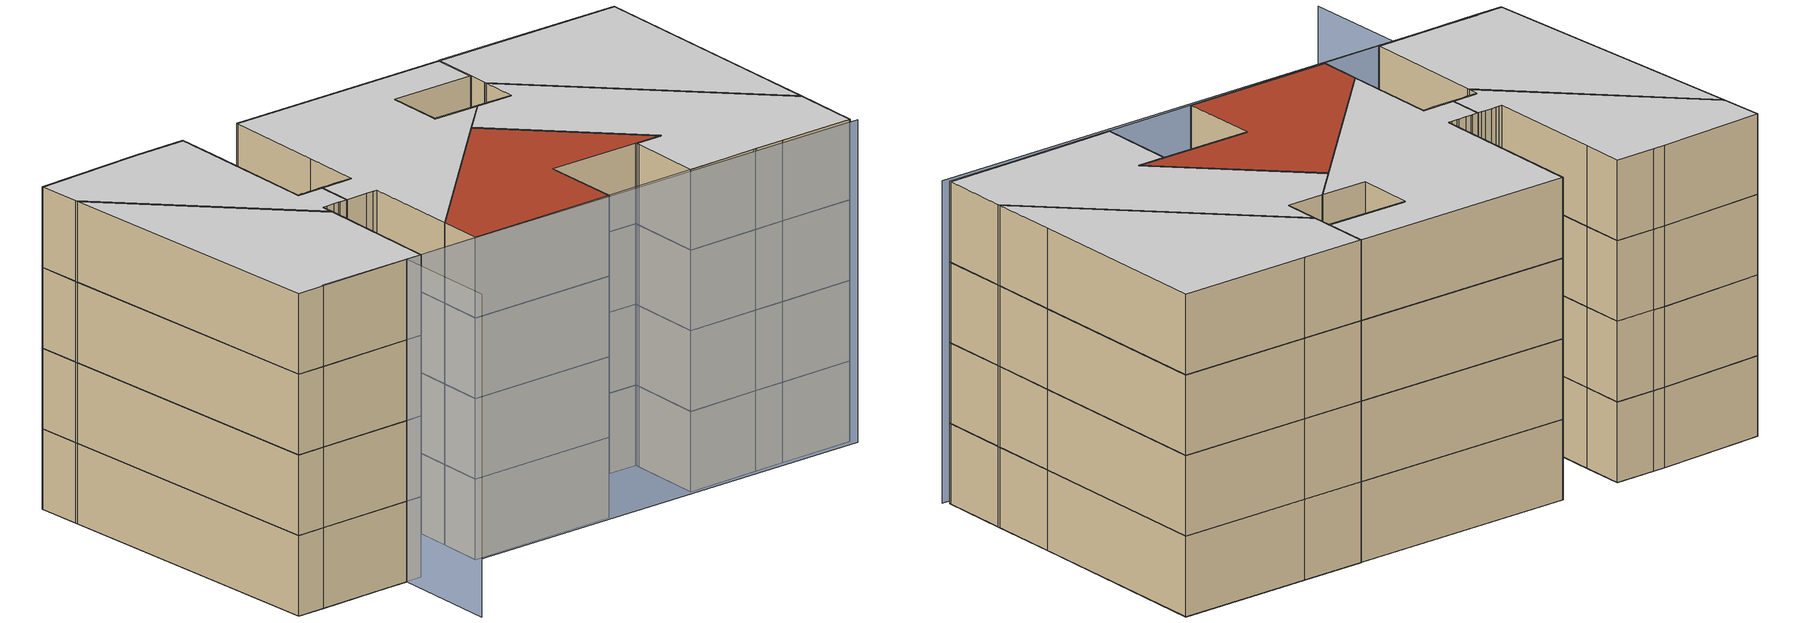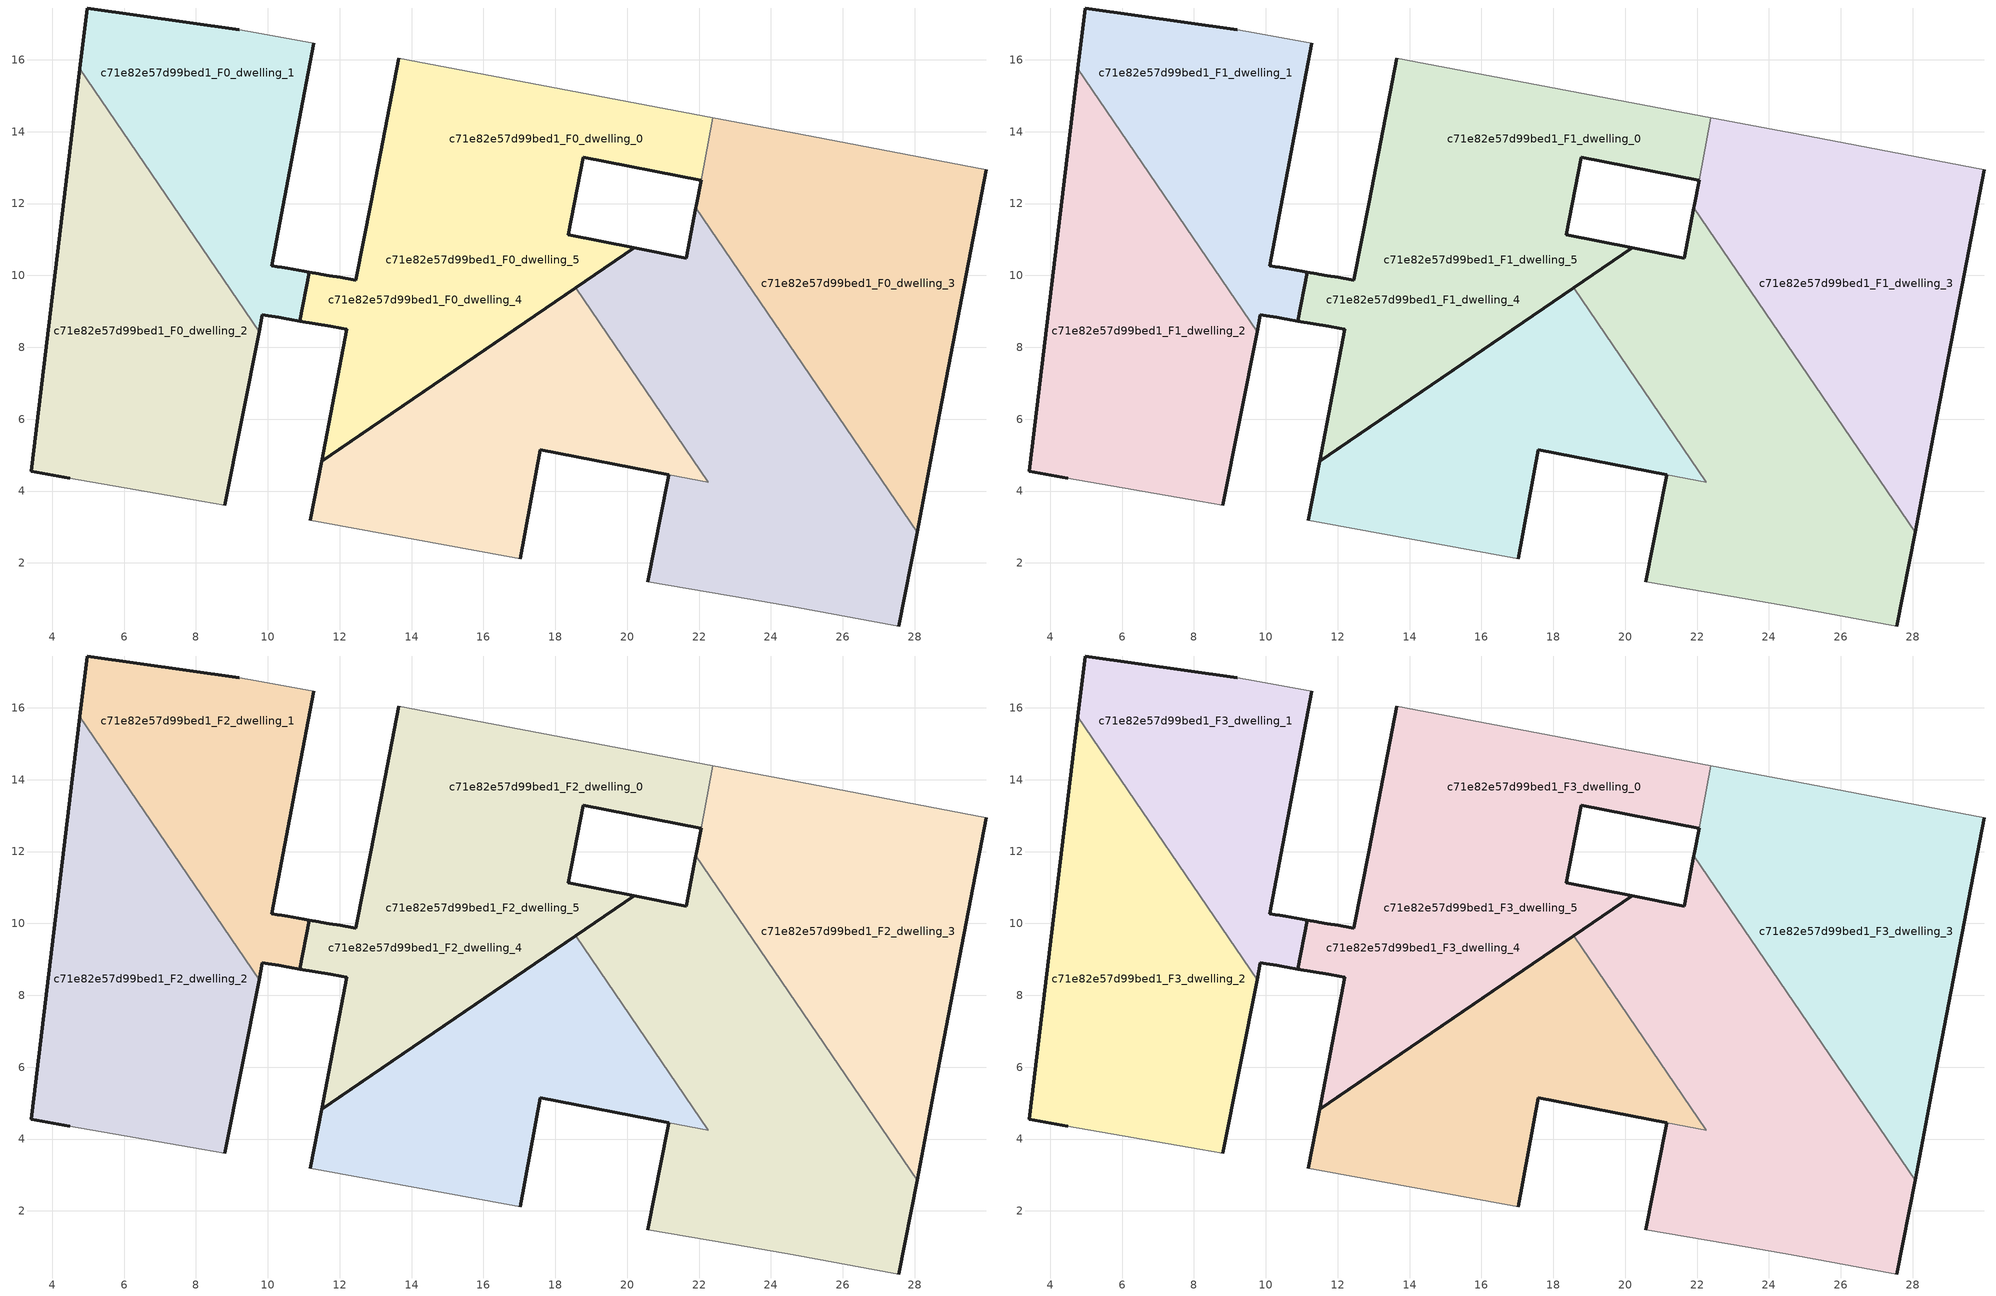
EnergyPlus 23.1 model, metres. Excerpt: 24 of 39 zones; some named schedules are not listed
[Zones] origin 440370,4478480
c71e82e57d99bed1_F0_dwelling_0
 floor ground (EU_floor_Construction): 18.57,9.66 20.2,10.77 18.36,11.13 18.78,13.29 22.05,12.64 22.06,12.64 22.39,14.39 22.38,14.39 13.65,16.04 12.88,12.06 12.45,9.87 12.31,9.89 12.09,9.93 12.01,9.95 11.71,10 11.47,10.04 11.42,10.05 11.15,10.09 10.89,8.73 11.75,8.58 12.04,8.53 12.2,8.5 11.49,4.83 11.98,5.17 15.6,7.63 z0; 20.2,10.77 18.57,9.66 18.57,9.65 z0; 18.57,9.65 18.57,9.66 15.6,7.63 15.8,7.77 z0; 27.56,0.25 28.07,2.86 21.91,11.88 21.65,10.48 20.2,10.77 18.57,9.65 22.26,4.24 21.16,4.45 21.13,4.3 21.13,4.29 20.58,1.48 23.42,0.99 24.62,0.77 z0; 15.6,7.63 11.98,5.17 11.49,4.83 z0; 22.26,4.24 18.57,9.65 15.8,7.77 15.6,7.63 11.49,4.83 11.18,3.18 17.02,2.12 17.58,5.14 21.16,4.45 z0
 wall outside (EU_wall_Construction): 22.06,12.64 22.05,12.64 18.78,13.29 18.36,11.13 20.2,10.77 15.8,7.77 11.98,5.17 11.49,4.83 12.2,8.5 12.04,8.53 11.75,8.58 10.89,8.73 11.15,10.09 11.42,10.05 11.47,10.04 11.72,10 12.01,9.95 12.09,9.93 12.31,9.89 12.45,9.87 12.88,12.06 13.65,16.04 z0:3
 wall adiabatic (EU_wall_Construction): 13.65,16.04 22.38,14.39 22.39,14.39 z0:3
 wall to c71e82e57d99bed1_F0_dwelling_3 (EU_wall_Construction): 22.39,14.39 22.06,12.64 z0:3
c71e82e57d99bed1_F0_dwelling_1
 floor ground (EU_floor_Construction): 10.89,8.73 11.15,10.09 11.02,10.12 10.85,10.15 10.56,10.2 10.39,10.23 10.26,10.25 10.12,10.28 10.97,14.85 11.28,16.46 9.67,16.76 9.21,16.84 4.97,17.44 4.77,15.75 9.76,8.43 9.85,8.91 10.01,8.88 10.3,8.83 10.52,8.8 10.6,8.78 z0
 wall outside (EU_wall_Construction): 4.77,15.75 4.97,17.44 9.21,16.84 / 11.28,16.46 10.97,14.85 10.12,10.28 10.26,10.25 10.39,10.23 10.56,10.2 10.85,10.15 11.02,10.12 11.15,10.09 10.89,8.73 10.6,8.78 10.52,8.8 10.3,8.83 10.01,8.88 9.85,8.91 9.76,8.43 z0:3
 wall adiabatic (EU_wall_Construction): 9.21,16.84 9.67,16.76 11.28,16.46 z0:3
 wall to c71e82e57d99bed1_F0_dwelling_2 (EU_wall_Construction): 9.76,8.43 4.77,15.75 z0:3
c71e82e57d99bed1_F0_dwelling_2
 floor ground (EU_floor_Construction): 8.81,3.6 9.76,8.43 4.77,15.75 3.41,4.54 4.49,4.36 8.16,3.72 z0
 wall outside (EU_wall_Construction): 4.49,4.36 3.41,4.54 4.77,15.75 / 9.76,8.43 8.81,3.6 z0:3
 wall adiabatic (EU_wall_Construction): 8.81,3.6 8.16,3.72 4.49,4.36 z0:3
c71e82e57d99bed1_F0_dwelling_3
 floor ground (EU_floor_Construction): 28.07,2.86 28.58,5.52 30,12.95 24.83,13.92 22.39,14.39 22.06,12.64 21.92,11.94 21.91,11.88 z0
 wall outside (EU_wall_Construction): 30,12.95 28.58,5.52 28.07,2.86 / 21.91,11.88 21.92,11.94 22.06,12.64 z0:3
 wall adiabatic (EU_wall_Construction): 22.39,14.39 24.83,13.92 30,12.95 z0:3
 wall to c71e82e57d99bed1_F0_dwelling_4 (EU_wall_Construction): 28.07,2.86 21.91,11.88 z0:3
c71e82e57d99bed1_F0_dwelling_4
 floor ground (EU_floor_Construction): 18.57,9.65 18.57,9.66 20.2,10.77 18.36,11.13 18.78,13.29 22.05,12.64 22.06,12.64 22.39,14.39 22.38,14.39 13.65,16.04 12.88,12.06 12.45,9.87 12.31,9.89 12.09,9.93 12.01,9.95 11.71,10 11.47,10.04 11.42,10.05 11.15,10.09 10.89,8.73 11.75,8.58 12.04,8.53 12.2,8.5 11.49,4.83 11.98,5.17 15.8,7.77 z0; 20.2,10.77 18.57,9.66 18.57,9.65 z0; 27.56,0.25 28.07,2.86 21.91,11.88 21.65,10.48 20.2,10.77 18.57,9.65 22.26,4.24 21.16,4.45 21.13,4.3 21.13,4.29 20.58,1.48 23.42,0.99 24.62,0.77 z0
 wall outside (EU_wall_Construction): 18.57,9.66 20.2,10.77 21.65,10.48 21.91,11.88 / 28.07,2.86 27.56,0.25 / 20.58,1.48 21.13,4.29 21.13,4.3 21.16,4.45 z0:3
 wall adiabatic (EU_wall_Construction): 27.56,0.25 24.62,0.77 23.42,0.99 20.58,1.48 z0:3
 wall to c71e82e57d99bed1_F0_dwelling_5 (EU_wall_Construction): 21.16,4.45 22.26,4.24 18.57,9.66 z0:3
c71e82e57d99bed1_F0_dwelling_5
 floor ground (EU_floor_Construction): 22.26,4.24 18.57,9.65 15.8,7.77 15.6,7.63 11.49,4.83 11.18,3.18 17.02,2.12 17.58,5.14 21.16,4.45 z0; 18.57,9.65 18.57,9.66 15.6,7.63 15.8,7.77 z0; 18.57,9.65 20.2,10.77 18.36,11.13 18.78,13.29 22.05,12.64 22.06,12.64 22.39,14.39 22.38,14.39 13.65,16.04 12.88,12.06 12.45,9.87 12.31,9.89 12.09,9.93 12.01,9.95 11.71,10 11.47,10.04 11.42,10.05 11.15,10.09 10.89,8.73 11.75,8.58 12.04,8.53 12.2,8.5 11.49,4.83 11.98,5.17 15.6,7.63 18.57,9.66 z0; 15.6,7.63 11.98,5.17 11.49,4.83 z0
 wall outside (EU_wall_Construction): 11.18,3.18 11.49,4.83 18.57,9.66 / 21.16,4.45 17.58,5.14 17.02,2.12 z0:3
 wall adiabatic (EU_wall_Construction): 17.02,2.12 11.18,3.18 z0:3
c71e82e57d99bed1_F1_dwelling_0
 floor outside (EU_floor_Construction): 18.57,9.65 22.26,4.24 21.16,4.45 17.58,5.14 17.02,2.12 11.18,3.18 11.49,4.83 15.6,7.63 15.8,7.77 z3; 21.91,11.88 28.07,2.86 27.56,0.25 24.62,0.77 23.42,0.99 20.58,1.48 21.13,4.29 21.13,4.3 21.16,4.45 22.26,4.24 18.57,9.65 20.2,10.77 21.65,10.48 z3; 20.2,10.77 18.57,9.65 18.57,9.66 z3
 floor to c71e82e57d99bed1_F0_dwelling_0 (EU_floor_Construction): 22.38,14.39 22.39,14.39 22.06,12.64 22.05,12.64 18.78,13.29 18.36,11.13 20.2,10.77 18.57,9.66 15.6,7.63 11.98,5.17 11.49,4.83 12.2,8.5 12.04,8.53 11.75,8.58 10.89,8.73 11.15,10.09 11.42,10.05 11.47,10.04 11.71,10 12.01,9.95 12.09,9.93 12.31,9.89 12.45,9.87 12.88,12.06 13.65,16.04 z3; 18.57,9.66 18.57,9.65 15.8,7.77 15.6,7.63 z3; 15.6,7.63 11.49,4.83 11.98,5.17 z3
 wall outside (EU_wall_Construction): 22.06,12.64 22.05,12.64 18.78,13.29 18.36,11.13 20.2,10.77 15.8,7.77 11.98,5.17 11.49,4.83 12.2,8.5 12.04,8.53 11.75,8.58 10.89,8.73 11.15,10.09 11.42,10.05 11.47,10.04 11.72,10 12.01,9.95 12.09,9.93 12.31,9.89 12.45,9.87 12.88,12.06 13.65,16.04 z3:6
 wall adiabatic (EU_wall_Construction): 13.65,16.04 22.38,14.39 22.39,14.39 z3:6
 wall to c71e82e57d99bed1_F1_dwelling_3 (EU_wall_Construction): 22.39,14.39 22.06,12.64 z3:6
c71e82e57d99bed1_F1_dwelling_1
 floor to c71e82e57d99bed1_F0_dwelling_1 (EU_floor_Construction): 10.89,8.73 11.15,10.09 11.02,10.12 10.85,10.15 10.56,10.2 10.38,10.23 10.26,10.25 10.12,10.28 10.97,14.85 11.28,16.46 9.67,16.76 9.21,16.84 4.97,17.44 4.77,15.75 9.76,8.43 9.85,8.91 10.01,8.88 10.3,8.83 10.51,8.8 10.6,8.78 z3
 wall outside (EU_wall_Construction): 4.77,15.75 4.97,17.44 9.21,16.84 / 11.28,16.46 10.97,14.85 10.12,10.28 10.26,10.25 10.39,10.23 10.56,10.2 10.85,10.15 11.02,10.12 11.15,10.09 10.89,8.73 10.6,8.78 10.52,8.8 10.3,8.83 10.01,8.88 9.85,8.91 9.76,8.43 z3:6
 wall adiabatic (EU_wall_Construction): 9.21,16.84 9.67,16.76 11.28,16.46 z3:6
 wall to c71e82e57d99bed1_F1_dwelling_2 (EU_wall_Construction): 9.76,8.43 4.77,15.75 z3:6
c71e82e57d99bed1_F1_dwelling_2
 floor to c71e82e57d99bed1_F0_dwelling_2 (EU_floor_Construction): 8.81,3.6 9.76,8.43 4.77,15.75 3.41,4.54 4.49,4.36 8.16,3.72 z3
 wall outside (EU_wall_Construction): 4.49,4.36 3.41,4.54 4.77,15.75 / 9.76,8.43 8.81,3.6 z3:6
 wall adiabatic (EU_wall_Construction): 8.81,3.6 8.16,3.72 4.49,4.36 z3:6
c71e82e57d99bed1_F1_dwelling_3
 floor to c71e82e57d99bed1_F0_dwelling_3 (EU_floor_Construction): 28.07,2.86 28.58,5.52 30,12.95 24.83,13.92 22.39,14.39 22.06,12.64 21.92,11.94 21.91,11.88 z3
 wall outside (EU_wall_Construction): 30,12.95 28.58,5.52 28.07,2.86 / 21.91,11.88 21.92,11.94 22.06,12.64 z3:6
 wall adiabatic (EU_wall_Construction): 22.39,14.39 24.83,13.92 30,12.95 z3:6
 wall to c71e82e57d99bed1_F1_dwelling_4 (EU_wall_Construction): 28.07,2.86 21.91,11.88 z3:6
c71e82e57d99bed1_F1_dwelling_4
 floor to c71e82e57d99bed1_F0_dwelling_4 (EU_floor_Construction): 18.57,9.65 18.57,9.66 20.2,10.77 18.36,11.13 18.78,13.29 22.05,12.64 22.06,12.64 22.39,14.39 22.38,14.39 13.65,16.04 12.88,12.06 12.45,9.87 12.31,9.89 12.09,9.93 12.01,9.95 11.71,10 11.47,10.04 11.42,10.05 11.15,10.09 10.89,8.73 11.75,8.58 12.04,8.53 12.2,8.5 11.49,4.83 11.98,5.17 15.8,7.77 z3; 20.2,10.77 18.57,9.66 18.57,9.65 z3; 27.56,0.25 28.07,2.86 21.91,11.88 21.65,10.48 20.2,10.77 18.57,9.65 22.26,4.24 21.16,4.45 21.13,4.3 21.13,4.29 20.58,1.48 23.42,0.99 24.62,0.77 z3
 wall outside (EU_wall_Construction): 18.57,9.66 20.2,10.77 21.65,10.48 21.91,11.88 / 28.07,2.86 27.56,0.25 / 20.58,1.48 21.13,4.29 21.13,4.3 21.16,4.45 z3:6
 wall adiabatic (EU_wall_Construction): 27.56,0.25 24.62,0.77 23.42,0.99 20.58,1.48 z3:6
 wall to c71e82e57d99bed1_F1_dwelling_5 (EU_wall_Construction): 21.16,4.45 22.26,4.24 18.57,9.66 z3:6
c71e82e57d99bed1_F1_dwelling_5
 floor to c71e82e57d99bed1_F0_dwelling_5 (EU_floor_Construction): 22.26,4.24 18.57,9.65 15.8,7.77 15.6,7.63 11.49,4.83 11.18,3.18 17.02,2.12 17.58,5.14 21.16,4.45 z3; 18.57,9.65 18.57,9.66 15.6,7.63 15.8,7.77 z3; 18.57,9.65 20.2,10.77 18.36,11.13 18.78,13.29 22.05,12.64 22.06,12.64 22.39,14.39 22.38,14.39 13.65,16.04 12.88,12.06 12.45,9.87 12.31,9.89 12.09,9.93 12.01,9.95 11.71,10 11.47,10.04 11.42,10.05 11.15,10.09 10.89,8.73 11.75,8.58 12.04,8.53 12.2,8.5 11.49,4.83 11.98,5.17 15.6,7.63 18.57,9.66 z3; 15.6,7.63 11.98,5.17 11.49,4.83 z3
 wall outside (EU_wall_Construction): 11.18,3.18 11.49,4.83 18.57,9.66 / 21.16,4.45 17.58,5.14 17.02,2.12 z3:6
 wall adiabatic (EU_wall_Construction): 17.02,2.12 11.18,3.18 z3:6
c71e82e57d99bed1_F2_dwelling_0
 floor outside (EU_floor_Construction): 18.57,9.65 22.26,4.24 21.16,4.45 17.58,5.14 17.02,2.12 11.18,3.18 11.49,4.83 15.6,7.63 15.8,7.77 z6; 21.91,11.88 28.07,2.86 27.56,0.25 24.62,0.77 23.42,0.99 20.58,1.48 21.13,4.29 21.13,4.3 21.16,4.45 22.26,4.24 18.57,9.65 20.2,10.77 21.65,10.48 z6; 20.2,10.77 18.57,9.65 18.57,9.66 z6
 floor to c71e82e57d99bed1_F1_dwelling_0 (EU_floor_Construction): 22.38,14.39 22.39,14.39 22.06,12.64 22.05,12.64 18.78,13.29 18.36,11.13 20.2,10.77 18.57,9.66 15.6,7.63 11.98,5.17 11.49,4.83 12.2,8.5 12.04,8.53 11.75,8.58 10.89,8.73 11.15,10.09 11.42,10.05 11.47,10.04 11.71,10 12.01,9.95 12.09,9.93 12.31,9.89 12.45,9.87 12.88,12.06 13.65,16.04 z6; 18.57,9.66 18.57,9.65 15.8,7.77 15.6,7.63 z6; 15.6,7.63 11.49,4.83 11.98,5.17 z6
 wall outside (EU_wall_Construction): 22.06,12.64 22.05,12.64 18.78,13.29 18.36,11.13 20.2,10.77 15.8,7.77 11.98,5.17 11.49,4.83 12.2,8.5 12.04,8.53 11.75,8.58 10.89,8.73 11.15,10.09 11.42,10.05 11.47,10.04 11.72,10 12.01,9.95 12.09,9.93 12.31,9.89 12.45,9.87 12.88,12.06 13.65,16.04 z6:9
 wall adiabatic (EU_wall_Construction): 13.65,16.04 22.38,14.39 22.39,14.39 z6:9
 wall to c71e82e57d99bed1_F2_dwelling_3 (EU_wall_Construction): 22.39,14.39 22.06,12.64 z6:9
c71e82e57d99bed1_F2_dwelling_1
 floor to c71e82e57d99bed1_F1_dwelling_1 (EU_floor_Construction): 10.89,8.73 11.15,10.09 11.02,10.12 10.85,10.15 10.56,10.2 10.38,10.23 10.26,10.25 10.12,10.28 10.97,14.85 11.28,16.46 9.67,16.76 9.21,16.84 4.97,17.44 4.77,15.75 9.76,8.43 9.85,8.91 10.01,8.88 10.3,8.83 10.51,8.8 10.6,8.78 z6
 wall outside (EU_wall_Construction): 4.77,15.75 4.97,17.44 9.21,16.84 / 11.28,16.46 10.97,14.85 10.12,10.28 10.26,10.25 10.39,10.23 10.56,10.2 10.85,10.15 11.02,10.12 11.15,10.09 10.89,8.73 10.6,8.78 10.52,8.8 10.3,8.83 10.01,8.88 9.85,8.91 9.76,8.43 z6:9
 wall adiabatic (EU_wall_Construction): 9.21,16.84 9.67,16.76 11.28,16.46 z6:9
 wall to c71e82e57d99bed1_F2_dwelling_2 (EU_wall_Construction): 9.76,8.43 4.77,15.75 z6:9
c71e82e57d99bed1_F2_dwelling_2
 floor to c71e82e57d99bed1_F1_dwelling_2 (EU_floor_Construction): 8.81,3.6 9.76,8.43 4.77,15.75 3.41,4.54 4.49,4.36 8.16,3.72 z6
 wall outside (EU_wall_Construction): 4.49,4.36 3.41,4.54 4.77,15.75 / 9.76,8.43 8.81,3.6 z6:9
 wall adiabatic (EU_wall_Construction): 8.81,3.6 8.16,3.72 4.49,4.36 z6:9
c71e82e57d99bed1_F2_dwelling_3
 floor to c71e82e57d99bed1_F1_dwelling_3 (EU_floor_Construction): 28.07,2.86 28.58,5.52 30,12.95 24.83,13.92 22.39,14.39 22.06,12.64 21.92,11.94 21.91,11.88 z6
 wall outside (EU_wall_Construction): 30,12.95 28.58,5.52 28.07,2.86 / 21.91,11.88 21.92,11.94 22.06,12.64 z6:9
 wall adiabatic (EU_wall_Construction): 22.39,14.39 24.83,13.92 30,12.95 z6:9
 wall to c71e82e57d99bed1_F2_dwelling_4 (EU_wall_Construction): 28.07,2.86 21.91,11.88 z6:9
c71e82e57d99bed1_F2_dwelling_4
 floor to c71e82e57d99bed1_F1_dwelling_4 (EU_floor_Construction): 18.57,9.65 18.57,9.66 20.2,10.77 18.36,11.13 18.78,13.29 22.05,12.64 22.06,12.64 22.39,14.39 22.38,14.39 13.65,16.04 12.88,12.06 12.45,9.87 12.31,9.89 12.09,9.93 12.01,9.95 11.71,10 11.47,10.04 11.42,10.05 11.15,10.09 10.89,8.73 11.75,8.58 12.04,8.53 12.2,8.5 11.49,4.83 11.98,5.17 15.8,7.77 z6; 20.2,10.77 18.57,9.66 18.57,9.65 z6; 27.56,0.25 28.07,2.86 21.91,11.88 21.65,10.48 20.2,10.77 18.57,9.65 22.26,4.24 21.16,4.45 21.13,4.3 21.13,4.29 20.58,1.48 23.42,0.99 24.62,0.77 z6
 wall outside (EU_wall_Construction): 18.57,9.66 20.2,10.77 21.65,10.48 21.91,11.88 / 28.07,2.86 27.56,0.25 / 20.58,1.48 21.13,4.29 21.13,4.3 21.16,4.45 z6:9
 wall adiabatic (EU_wall_Construction): 27.56,0.25 24.62,0.77 23.42,0.99 20.58,1.48 z6:9
 wall to c71e82e57d99bed1_F2_dwelling_5 (EU_wall_Construction): 21.16,4.45 22.26,4.24 18.57,9.66 z6:9
c71e82e57d99bed1_F2_dwelling_5
 floor to c71e82e57d99bed1_F1_dwelling_5 (EU_floor_Construction): 22.26,4.24 18.57,9.65 15.8,7.77 15.6,7.63 11.49,4.83 11.18,3.18 17.02,2.12 17.58,5.14 21.16,4.45 z6; 18.57,9.65 18.57,9.66 15.6,7.63 15.8,7.77 z6; 18.57,9.65 20.2,10.77 18.36,11.13 18.78,13.29 22.05,12.64 22.06,12.64 22.39,14.39 22.38,14.39 13.65,16.04 12.88,12.06 12.45,9.87 12.31,9.89 12.09,9.93 12.01,9.95 11.71,10 11.47,10.04 11.42,10.05 11.15,10.09 10.89,8.73 11.75,8.58 12.04,8.53 12.2,8.5 11.49,4.83 11.98,5.17 15.6,7.63 18.57,9.66 z6; 15.6,7.63 11.98,5.17 11.49,4.83 z6
 wall outside (EU_wall_Construction): 11.18,3.18 11.49,4.83 18.57,9.66 / 21.16,4.45 17.58,5.14 17.02,2.12 z6:9
 wall adiabatic (EU_wall_Construction): 17.02,2.12 11.18,3.18 z6:9
c71e82e57d99bed1_F3_dwelling_0
 floor outside (EU_floor_Construction): 18.57,9.65 22.26,4.24 21.16,4.45 17.58,5.14 17.02,2.12 11.18,3.18 11.49,4.83 15.6,7.63 15.8,7.77 z9; 21.91,11.88 28.07,2.86 27.56,0.25 24.62,0.77 23.42,0.99 20.58,1.48 21.13,4.29 21.13,4.3 21.16,4.45 22.26,4.24 18.57,9.65 20.2,10.77 21.65,10.48 z9; 20.2,10.77 18.57,9.65 18.57,9.66 z9
 floor to c71e82e57d99bed1_F2_dwelling_0 (EU_floor_Construction): 22.38,14.39 22.39,14.39 22.06,12.64 22.05,12.64 18.78,13.29 18.36,11.13 20.2,10.77 18.57,9.66 15.6,7.63 11.98,5.17 11.49,4.83 12.2,8.5 12.04,8.53 11.75,8.58 10.89,8.73 11.15,10.09 11.42,10.05 11.47,10.04 11.71,10 12.01,9.95 12.09,9.93 12.31,9.89 12.45,9.87 12.88,12.06 13.65,16.04 z9; 18.57,9.66 18.57,9.65 15.8,7.77 15.6,7.63 z9; 15.6,7.63 11.49,4.83 11.98,5.17 z9
 wall outside (EU_wall_Construction): 22.06,12.64 22.05,12.64 18.78,13.29 18.36,11.13 20.2,10.77 15.8,7.77 11.98,5.17 11.49,4.83 12.2,8.5 12.04,8.53 11.75,8.58 10.89,8.73 11.15,10.09 11.42,10.05 11.47,10.04 11.72,10 12.01,9.95 12.09,9.93 12.31,9.89 12.45,9.87 12.88,12.06 13.65,16.04 z9:12
 wall adiabatic (EU_wall_Construction): 13.65,16.04 22.38,14.39 22.39,14.39 z9:12
 wall to c71e82e57d99bed1_F3_dwelling_3 (EU_wall_Construction): 22.39,14.39 22.06,12.64 z9:12
 ceiling to c71e82e57d99bed1_F4_dwelling_0 (EU_floor_Construction): 22.38,14.39 22.39,14.39 22.06,12.64 22.05,12.64 18.78,13.29 18.36,11.13 20.2,10.77 18.57,9.66 15.6,7.63 11.98,5.17 11.49,4.83 12.2,8.5 12.04,8.53 11.75,8.58 10.89,8.73 11.15,10.09 11.42,10.05 11.47,10.04 11.71,10 12.01,9.95 12.09,9.93 12.31,9.89 12.45,9.87 12.88,12.06 13.65,16.04 z12; 18.57,9.66 18.57,9.65 15.8,7.77 15.6,7.63 z12
 ceiling to c71e82e57d99bed1_F4_dwelling_4 (EU_floor_Construction): 21.91,11.88 28.07,2.86 27.56,0.25 24.62,0.77 23.42,0.99 20.58,1.48 21.13,4.29 21.13,4.3 21.16,4.45 22.26,4.24 18.57,9.65 20.2,10.77 21.65,10.48 z12; 20.2,10.77 18.57,9.65 18.57,9.66 z12
 roof outside (EU_floor_Construction): 18.57,9.65 22.26,4.24 21.16,4.45 17.58,5.14 17.02,2.12 11.18,3.18 11.49,4.83 15.6,7.63 15.8,7.77 z12; 15.6,7.63 11.49,4.83 11.98,5.17 z12
c71e82e57d99bed1_F3_dwelling_1
 floor to c71e82e57d99bed1_F2_dwelling_1 (EU_floor_Construction): 10.89,8.73 11.15,10.09 11.02,10.12 10.85,10.15 10.56,10.2 10.38,10.23 10.26,10.25 10.12,10.28 10.97,14.85 11.28,16.46 9.67,16.76 9.21,16.84 4.97,17.44 4.77,15.75 9.76,8.43 9.85,8.91 10.01,8.88 10.3,8.83 10.51,8.8 10.6,8.78 z9
 wall outside (EU_wall_Construction): 4.77,15.75 4.97,17.44 9.21,16.84 / 11.28,16.46 10.97,14.85 10.12,10.28 10.26,10.25 10.39,10.23 10.56,10.2 10.85,10.15 11.02,10.12 11.15,10.09 10.89,8.73 10.6,8.78 10.52,8.8 10.3,8.83 10.01,8.88 9.85,8.91 9.76,8.43 z9:12
 wall adiabatic (EU_wall_Construction): 9.21,16.84 9.67,16.76 11.28,16.46 z9:12
 wall to c71e82e57d99bed1_F3_dwelling_2 (EU_wall_Construction): 9.76,8.43 4.77,15.75 z9:12
 ceiling to c71e82e57d99bed1_F4_dwelling_1 (EU_floor_Construction): 11.28,16.46 10.97,14.85 10.12,10.28 10.26,10.25 10.38,10.23 10.56,10.2 10.85,10.15 11.02,10.12 11.15,10.09 10.89,8.73 10.6,8.78 10.51,8.8 10.3,8.83 10.01,8.88 9.85,8.91 9.76,8.43 4.77,15.75 4.97,17.44 9.21,16.84 9.67,16.76 z12
c71e82e57d99bed1_F3_dwelling_2
 floor to c71e82e57d99bed1_F2_dwelling_2 (EU_floor_Construction): 8.81,3.6 9.76,8.43 4.77,15.75 3.41,4.54 4.49,4.36 8.16,3.72 z9
 wall outside (EU_wall_Construction): 4.49,4.36 3.41,4.54 4.77,15.75 / 9.76,8.43 8.81,3.6 z9:12
 wall adiabatic (EU_wall_Construction): 8.81,3.6 8.16,3.72 4.49,4.36 z9:12
 ceiling to c71e82e57d99bed1_F4_dwelling_2 (EU_floor_Construction): 4.77,15.75 9.76,8.43 8.81,3.6 8.16,3.72 4.49,4.36 3.41,4.54 z12
c71e82e57d99bed1_F3_dwelling_3
 floor to c71e82e57d99bed1_F2_dwelling_3 (EU_floor_Construction): 28.07,2.86 28.58,5.52 30,12.95 24.83,13.92 22.39,14.39 22.06,12.64 21.92,11.94 21.91,11.88 z9
 wall outside (EU_wall_Construction): 30,12.95 28.58,5.52 28.07,2.86 / 21.91,11.88 21.92,11.94 22.06,12.64 z9:12
 wall adiabatic (EU_wall_Construction): 22.39,14.39 24.83,13.92 30,12.95 z9:12
 wall to c71e82e57d99bed1_F3_dwelling_4 (EU_wall_Construction): 28.07,2.86 21.91,11.88 z9:12
 ceiling to c71e82e57d99bed1_F4_dwelling_3 (EU_floor_Construction): 30,12.95 28.58,5.52 28.07,2.86 21.91,11.88 21.92,11.94 22.06,12.64 22.39,14.39 24.83,13.92 z12
c71e82e57d99bed1_F3_dwelling_4
 floor to c71e82e57d99bed1_F2_dwelling_4 (EU_floor_Construction): 18.57,9.65 18.57,9.66 20.2,10.77 18.36,11.13 18.78,13.29 22.05,12.64 22.06,12.64 22.39,14.39 22.38,14.39 13.65,16.04 12.88,12.06 12.45,9.87 12.31,9.89 12.09,9.93 12.01,9.95 11.71,10 11.47,10.04 11.42,10.05 11.15,10.09 10.89,8.73 11.75,8.58 12.04,8.53 12.2,8.5 11.49,4.83 11.98,5.17 15.8,7.77 z9; 20.2,10.77 18.57,9.66 18.57,9.65 z9; 27.56,0.25 28.07,2.86 21.91,11.88 21.65,10.48 20.2,10.77 18.57,9.65 22.26,4.24 21.16,4.45 21.13,4.3 21.13,4.29 20.58,1.48 23.42,0.99 24.62,0.77 z9
 wall outside (EU_wall_Construction): 18.57,9.66 20.2,10.77 21.65,10.48 21.91,11.88 / 28.07,2.86 27.56,0.25 / 20.58,1.48 21.13,4.29 21.13,4.3 21.16,4.45 z9:12
 wall adiabatic (EU_wall_Construction): 27.56,0.25 24.62,0.77 23.42,0.99 20.58,1.48 z9:12
 wall to c71e82e57d99bed1_F3_dwelling_5 (EU_wall_Construction): 21.16,4.45 22.26,4.24 18.57,9.66 z9:12
 ceiling to c71e82e57d99bed1_F4_dwelling_4 (EU_floor_Construction): 20.2,10.77 18.57,9.65 18.57,9.66 z12; 22.38,14.39 22.39,14.39 22.06,12.64 22.05,12.64 18.78,13.29 18.36,11.13 20.2,10.77 18.57,9.66 18.57,9.65 15.8,7.77 11.98,5.17 11.49,4.83 12.2,8.5 12.04,8.53 11.75,8.58 10.89,8.73 11.15,10.09 11.42,10.05 11.47,10.04 11.71,10 12.01,9.95 12.09,9.93 12.31,9.89 12.45,9.87 12.88,12.06 13.65,16.04 z12; 21.91,11.88 28.07,2.86 27.56,0.25 24.62,0.77 23.42,0.99 20.58,1.48 21.13,4.29 21.13,4.3 21.16,4.45 22.26,4.24 18.57,9.65 20.2,10.77 21.65,10.48 z12
c71e82e57d99bed1_F3_dwelling_5
 floor to c71e82e57d99bed1_F2_dwelling_5 (EU_floor_Construction): 22.26,4.24 18.57,9.65 15.8,7.77 15.6,7.63 11.49,4.83 11.18,3.18 17.02,2.12 17.58,5.14 21.16,4.45 z9; 18.57,9.65 18.57,9.66 15.6,7.63 15.8,7.77 z9; 18.57,9.65 20.2,10.77 18.36,11.13 18.78,13.29 22.05,12.64 22.06,12.64 22.39,14.39 22.38,14.39 13.65,16.04 12.88,12.06 12.45,9.87 12.31,9.89 12.09,9.93 12.01,9.95 11.71,10 11.47,10.04 11.42,10.05 11.15,10.09 10.89,8.73 11.75,8.58 12.04,8.53 12.2,8.5 11.49,4.83 11.98,5.17 15.6,7.63 18.57,9.66 z9; 15.6,7.63 11.98,5.17 11.49,4.83 z9
 wall outside (EU_wall_Construction): 11.18,3.18 11.49,4.83 18.57,9.66 / 21.16,4.45 17.58,5.14 17.02,2.12 z9:12
 wall adiabatic (EU_wall_Construction): 17.02,2.12 11.18,3.18 z9:12
 roof outside (EU_roof_Construction): 18.57,9.66 18.57,9.65 15.8,7.77 15.6,7.63 z12; 22.38,14.39 22.39,14.39 22.06,12.64 22.05,12.64 18.78,13.29 18.36,11.13 20.2,10.77 18.57,9.65 18.57,9.66 15.6,7.63 11.98,5.17 11.49,4.83 12.2,8.5 12.04,8.53 11.75,8.58 10.89,8.73 11.15,10.09 11.42,10.05 11.47,10.04 11.71,10 12.01,9.95 12.09,9.93 12.31,9.89 12.45,9.87 12.88,12.06 13.65,16.04 z12; 18.57,9.65 22.26,4.24 21.16,4.45 17.58,5.14 17.02,2.12 11.18,3.18 11.49,4.83 15.6,7.63 15.8,7.77 z12; 15.6,7.63 11.49,4.83 11.98,5.17 z12
shading: 4.5,4.42 27.69,-0.01 / 7.45,-0.27 8.17,3.72 / 8.17,3.72 23.46,0.98 z0:12
[Building]
EU S2 Campaign: North Axis=0; Terrain=City; Solar Distribution=FullExterior
[Site:Location]
Madrid: Latitude=40.5; Longitude=-3.5; Time Zone=1; Elevation=609
[SizingPeriod:WeatherFileDays]
AnnualSizingPeriod: Begin Month=1; Begin Day of Month=1; End Month=12; End Day of Month=31; Day of Week for Start Day=Monday; Use Weather File Daylight Saving Period=No; Use Weather File Rain and Snow Indicators=No
[MATERIAL]
EU_InternalMass_Material: Roughness=MediumRough; Thickness=0.1; Conductivity=1; Density=1800; Specific Heat=900; Thermal Absorptance=0.9; Solar Absorptance=0.7; Visible Absorptance=0.7
[MATERIAL:NOMASS] Roughness=MediumRough; Thermal Absorptance=0.9; Solar Absorptance=0.7; Visible Absorptance=0.7
Name | Thermal Resistance
EU_wall_NoMass | 0.419739
EU_roof_NoMass | 0.352165
EU_floor_NoMass | 0.608284
[CONSTRUCTION]
EU_wall_Construction: EU_wall_NoMass
EU_roof_Construction: EU_roof_NoMass
EU_floor_Construction: EU_floor_NoMass
EU_InternalMass_Construction: EU_InternalMass_Material
[ZONE] Type=1; Multiplier=1; Ceiling Height=autocalculate; Floor Area=autocalculate; Part of Total Floor Area=Yes
Name | Volume
c71e82e57d99bed1_F0_dwelling_0; c71e82e57d99bed1_F1_dwelling_0; c71e82e57d99bed1_F2_dwelling_0; c71e82e57d99bed1_F3_dwelling_0 | 451.644
c71e82e57d99bed1_F0_dwelling_1 | 98.0936
c71e82e57d99bed1_F1_dwelling_1; c71e82e57d99bed1_F2_dwelling_1; c71e82e57d99bed1_F3_dwelling_1 | 98.0947
c71e82e57d99bed1_F0_dwelling_2; c71e82e57d99bed1_F1_dwelling_2; c71e82e57d99bed1_F2_dwelling_2; c71e82e57d99bed1_F3_dwelling_2 | 139.11
c71e82e57d99bed1_F0_dwelling_3 | 148.923
c71e82e57d99bed1_F1_dwelling_3; c71e82e57d99bed1_F2_dwelling_3; c71e82e57d99bed1_F3_dwelling_3 | 148.924
c71e82e57d99bed1_F0_dwelling_4; c71e82e57d99bed1_F1_dwelling_4; c71e82e57d99bed1_F2_dwelling_4; c71e82e57d99bed1_F3_dwelling_4 | 335.56
c71e82e57d99bed1_F0_dwelling_5; c71e82e57d99bed1_F1_dwelling_5; c71e82e57d99bed1_F2_dwelling_5; c71e82e57d99bed1_F3_dwelling_5 | 288.479
[INTERNALMASS] Construction=EU_InternalMass_Construction
Name | Zone or ZoneList | Surface Area
c71e82e57d99bed1_F0_dwelling_0_EU_InternalMass | c71e82e57d99bed1_F0_dwelling_0 | 57.4648
c71e82e57d99bed1_F0_dwelling_1_EU_InternalMass | c71e82e57d99bed1_F0_dwelling_1 | 32.698
c71e82e57d99bed1_F0_dwelling_2_EU_InternalMass | c71e82e57d99bed1_F0_dwelling_2 | 46.37
c71e82e57d99bed1_F0_dwelling_3_EU_InternalMass | c71e82e57d99bed1_F0_dwelling_3 | 49.6412
c71e82e57d99bed1_F0_dwelling_4_EU_InternalMass | c71e82e57d99bed1_F0_dwelling_4 | 54.3885
c71e82e57d99bed1_F0_dwelling_5_EU_InternalMass | c71e82e57d99bed1_F0_dwelling_5 | 38.6945
c71e82e57d99bed1_F1_dwelling_0_EU_InternalMass | c71e82e57d99bed1_F1_dwelling_0 | 57.4648
c71e82e57d99bed1_F1_dwelling_1_EU_InternalMass | c71e82e57d99bed1_F1_dwelling_1 | 32.698
c71e82e57d99bed1_F1_dwelling_2_EU_InternalMass | c71e82e57d99bed1_F1_dwelling_2 | 46.37
c71e82e57d99bed1_F1_dwelling_3_EU_InternalMass | c71e82e57d99bed1_F1_dwelling_3 | 49.6412
c71e82e57d99bed1_F1_dwelling_4_EU_InternalMass | c71e82e57d99bed1_F1_dwelling_4 | 54.3885
c71e82e57d99bed1_F1_dwelling_5_EU_InternalMass | c71e82e57d99bed1_F1_dwelling_5 | 38.6945
c71e82e57d99bed1_F2_dwelling_0_EU_InternalMass | c71e82e57d99bed1_F2_dwelling_0 | 57.4648
c71e82e57d99bed1_F2_dwelling_1_EU_InternalMass | c71e82e57d99bed1_F2_dwelling_1 | 32.698
c71e82e57d99bed1_F2_dwelling_2_EU_InternalMass | c71e82e57d99bed1_F2_dwelling_2 | 46.37
c71e82e57d99bed1_F2_dwelling_3_EU_InternalMass | c71e82e57d99bed1_F2_dwelling_3 | 49.6412
c71e82e57d99bed1_F2_dwelling_4_EU_InternalMass | c71e82e57d99bed1_F2_dwelling_4 | 54.3885
c71e82e57d99bed1_F2_dwelling_5_EU_InternalMass | c71e82e57d99bed1_F2_dwelling_5 | 38.6945
c71e82e57d99bed1_F3_dwelling_0_EU_InternalMass | c71e82e57d99bed1_F3_dwelling_0 | 57.4648
c71e82e57d99bed1_F3_dwelling_1_EU_InternalMass | c71e82e57d99bed1_F3_dwelling_1 | 32.698
c71e82e57d99bed1_F3_dwelling_2_EU_InternalMass | c71e82e57d99bed1_F3_dwelling_2 | 46.37
c71e82e57d99bed1_F3_dwelling_3_EU_InternalMass | c71e82e57d99bed1_F3_dwelling_3 | 49.6412
c71e82e57d99bed1_F3_dwelling_4_EU_InternalMass | c71e82e57d99bed1_F3_dwelling_4 | 54.3885
c71e82e57d99bed1_F3_dwelling_5_EU_InternalMass | c71e82e57d99bed1_F3_dwelling_5 | 38.6945
[OTHEREQUIPMENT] Fuel Type=Electricity; Design Level Calculation Method=Watts/Area; Power per Zone Floor Area=1; Fraction Latent=0; Fraction Radiant=0; Fraction Lost=0; Carbon Dioxide Generation Rate=0; EndUse Subcategory=EU_Step8_InternalGains
Name | Zone or ZoneList or Space or SpaceList | Schedule
EU_Step8_InternalGain_c71e82e57d99bed1_F0_dwelling_0_f000 | c71e82e57d99bed1_F0_dwelling_0 | EU_Step8_GainSchedule_c71e82e57d99bed1_F0_dwelling_0_f000
EU_Step8_InternalGain_c71e82e57d99bed1_F0_dwelling_1_f000 | c71e82e57d99bed1_F0_dwelling_1 | EU_Step8_GainSchedule_c71e82e57d99bed1_F0_dwelling_1_f000
EU_Step8_InternalGain_c71e82e57d99bed1_F0_dwelling_2_f000 | c71e82e57d99bed1_F0_dwelling_2 | EU_Step8_GainSchedule_c71e82e57d99bed1_F0_dwelling_2_f000
EU_Step8_InternalGain_c71e82e57d99bed1_F0_dwelling_3_f000 | c71e82e57d99bed1_F0_dwelling_3 | EU_Step8_GainSchedule_c71e82e57d99bed1_F0_dwelling_3_f000
EU_Step8_InternalGain_c71e82e57d99bed1_F0_dwelling_4_f000 | c71e82e57d99bed1_F0_dwelling_4 | EU_Step8_GainSchedule_c71e82e57d99bed1_F0_dwelling_4_f000
EU_Step8_InternalGain_c71e82e57d99bed1_F0_dwelling_5_f000 | c71e82e57d99bed1_F0_dwelling_5 | EU_Step8_GainSchedule_c71e82e57d99bed1_F0_dwelling_5_f000
EU_Step8_InternalGain_c71e82e57d99bed1_F1_dwelling_0_f000 | c71e82e57d99bed1_F1_dwelling_0 | EU_Step8_GainSchedule_c71e82e57d99bed1_F1_dwelling_0_f000
EU_Step8_InternalGain_c71e82e57d99bed1_F1_dwelling_1_f000 | c71e82e57d99bed1_F1_dwelling_1 | EU_Step8_GainSchedule_c71e82e57d99bed1_F1_dwelling_1_f000
EU_Step8_InternalGain_c71e82e57d99bed1_F1_dwelling_2_f000 | c71e82e57d99bed1_F1_dwelling_2 | EU_Step8_GainSchedule_c71e82e57d99bed1_F1_dwelling_2_f000
EU_Step8_InternalGain_c71e82e57d99bed1_F1_dwelling_3_f000 | c71e82e57d99bed1_F1_dwelling_3 | EU_Step8_GainSchedule_c71e82e57d99bed1_F1_dwelling_3_f000
EU_Step8_InternalGain_c71e82e57d99bed1_F1_dwelling_4_f000 | c71e82e57d99bed1_F1_dwelling_4 | EU_Step8_GainSchedule_c71e82e57d99bed1_F1_dwelling_4_f000
EU_Step8_InternalGain_c71e82e57d99bed1_F1_dwelling_5_f000 | c71e82e57d99bed1_F1_dwelling_5 | EU_Step8_GainSchedule_c71e82e57d99bed1_F1_dwelling_5_f000
EU_Step8_InternalGain_c71e82e57d99bed1_F2_dwelling_0_f000 | c71e82e57d99bed1_F2_dwelling_0 | EU_Step8_GainSchedule_c71e82e57d99bed1_F2_dwelling_0_f000
EU_Step8_InternalGain_c71e82e57d99bed1_F2_dwelling_1_f000 | c71e82e57d99bed1_F2_dwelling_1 | EU_Step8_GainSchedule_c71e82e57d99bed1_F2_dwelling_1_f000
EU_Step8_InternalGain_c71e82e57d99bed1_F2_dwelling_2_f000 | c71e82e57d99bed1_F2_dwelling_2 | EU_Step8_GainSchedule_c71e82e57d99bed1_F2_dwelling_2_f000
EU_Step8_InternalGain_c71e82e57d99bed1_F2_dwelling_3_f000 | c71e82e57d99bed1_F2_dwelling_3 | EU_Step8_GainSchedule_c71e82e57d99bed1_F2_dwelling_3_f000
EU_Step8_InternalGain_c71e82e57d99bed1_F2_dwelling_4_f000 | c71e82e57d99bed1_F2_dwelling_4 | EU_Step8_GainSchedule_c71e82e57d99bed1_F2_dwelling_4_f000
EU_Step8_InternalGain_c71e82e57d99bed1_F2_dwelling_5_f000 | c71e82e57d99bed1_F2_dwelling_5 | EU_Step8_GainSchedule_c71e82e57d99bed1_F2_dwelling_5_f000
EU_Step8_InternalGain_c71e82e57d99bed1_F3_dwelling_0_f000 | c71e82e57d99bed1_F3_dwelling_0 | EU_Step8_GainSchedule_c71e82e57d99bed1_F3_dwelling_0_f000
EU_Step8_InternalGain_c71e82e57d99bed1_F3_dwelling_1_f000 | c71e82e57d99bed1_F3_dwelling_1 | EU_Step8_GainSchedule_c71e82e57d99bed1_F3_dwelling_1_f000
EU_Step8_InternalGain_c71e82e57d99bed1_F3_dwelling_2_f000 | c71e82e57d99bed1_F3_dwelling_2 | EU_Step8_GainSchedule_c71e82e57d99bed1_F3_dwelling_2_f000
EU_Step8_InternalGain_c71e82e57d99bed1_F3_dwelling_3_f000 | c71e82e57d99bed1_F3_dwelling_3 | EU_Step8_GainSchedule_c71e82e57d99bed1_F3_dwelling_3_f000
EU_Step8_InternalGain_c71e82e57d99bed1_F3_dwelling_4_f000 | c71e82e57d99bed1_F3_dwelling_4 | EU_Step8_GainSchedule_c71e82e57d99bed1_F3_dwelling_4_f000
EU_Step8_InternalGain_c71e82e57d99bed1_F3_dwelling_5_f000 | c71e82e57d99bed1_F3_dwelling_5 | EU_Step8_GainSchedule_c71e82e57d99bed1_F3_dwelling_5_f000
[ZONEVENTILATION:DESIGNFLOWRATE] Schedule=EU_AlwaysOn; Design Flow Rate Calculation Method=AirChanges/Hour; Air Changes per Hour=0.703302; Ventilation Type=Natural; Fan Pressure Rise=0; Fan Total Efficiency=1; Constant Term Coefficient=1; Temperature Term Coefficient=0; Velocity Term Coefficient=0; Velocity Squared Term Coefficient=0; Minimum Indoor Temperature=-100; Maximum Indoor Temperature=100; Delta Temperature=-100; Minimum Outdoor Temperature=-100; Maximum Outdoor Temperature=100; Maximum Wind Speed=40
Name | Zone or ZoneList or Space or SpaceList
EU_ConstantAir_c71e82e57d99bed1_F0_dwelling_0 | c71e82e57d99bed1_F0_dwelling_0
EU_ConstantAir_c71e82e57d99bed1_F0_dwelling_1 | c71e82e57d99bed1_F0_dwelling_1
EU_ConstantAir_c71e82e57d99bed1_F0_dwelling_2 | c71e82e57d99bed1_F0_dwelling_2
EU_ConstantAir_c71e82e57d99bed1_F0_dwelling_3 | c71e82e57d99bed1_F0_dwelling_3
EU_ConstantAir_c71e82e57d99bed1_F0_dwelling_4 | c71e82e57d99bed1_F0_dwelling_4
EU_ConstantAir_c71e82e57d99bed1_F0_dwelling_5 | c71e82e57d99bed1_F0_dwelling_5
EU_ConstantAir_c71e82e57d99bed1_F1_dwelling_0 | c71e82e57d99bed1_F1_dwelling_0
EU_ConstantAir_c71e82e57d99bed1_F1_dwelling_1 | c71e82e57d99bed1_F1_dwelling_1
EU_ConstantAir_c71e82e57d99bed1_F1_dwelling_2 | c71e82e57d99bed1_F1_dwelling_2
EU_ConstantAir_c71e82e57d99bed1_F1_dwelling_3 | c71e82e57d99bed1_F1_dwelling_3
EU_ConstantAir_c71e82e57d99bed1_F1_dwelling_4 | c71e82e57d99bed1_F1_dwelling_4
EU_ConstantAir_c71e82e57d99bed1_F1_dwelling_5 | c71e82e57d99bed1_F1_dwelling_5
EU_ConstantAir_c71e82e57d99bed1_F2_dwelling_0 | c71e82e57d99bed1_F2_dwelling_0
EU_ConstantAir_c71e82e57d99bed1_F2_dwelling_1 | c71e82e57d99bed1_F2_dwelling_1
EU_ConstantAir_c71e82e57d99bed1_F2_dwelling_2 | c71e82e57d99bed1_F2_dwelling_2
EU_ConstantAir_c71e82e57d99bed1_F2_dwelling_3 | c71e82e57d99bed1_F2_dwelling_3
EU_ConstantAir_c71e82e57d99bed1_F2_dwelling_4 | c71e82e57d99bed1_F2_dwelling_4
EU_ConstantAir_c71e82e57d99bed1_F2_dwelling_5 | c71e82e57d99bed1_F2_dwelling_5
EU_ConstantAir_c71e82e57d99bed1_F3_dwelling_0 | c71e82e57d99bed1_F3_dwelling_0
EU_ConstantAir_c71e82e57d99bed1_F3_dwelling_1 | c71e82e57d99bed1_F3_dwelling_1
EU_ConstantAir_c71e82e57d99bed1_F3_dwelling_2 | c71e82e57d99bed1_F3_dwelling_2
EU_ConstantAir_c71e82e57d99bed1_F3_dwelling_3 | c71e82e57d99bed1_F3_dwelling_3
EU_ConstantAir_c71e82e57d99bed1_F3_dwelling_4 | c71e82e57d99bed1_F3_dwelling_4
EU_ConstantAir_c71e82e57d99bed1_F3_dwelling_5 | c71e82e57d99bed1_F3_dwelling_5
[HVACTEMPLATE:ZONE:IDEALLOADSAIRSYSTEM] System Availability Schedule=EU_AlwaysOn; Maximum Heating Supply Air Temperature=50; Minimum Cooling Supply Air Temperature=13; Maximum Heating Supply Air Humidity Ratio=0.0156; Minimum Cooling Supply Air Humidity Ratio=0.0077; Heating Limit=NoLimit; Cooling Limit=NoLimit; Heating Availability Schedule=EU_AlwaysOn; Cooling Availability Schedule=EU_CoolingOff; Dehumidification Control Type=ConstantSensibleHeatRatio; Cooling Sensible Heat Ratio=0.7; Dehumidification Setpoint=60; Humidification Control Type=None; Humidification Setpoint=30; Outdoor Air Method=None; Outdoor Air Flow Rate per Person=0.00944; Outdoor Air Flow Rate per Zone Floor Area=0; Outdoor Air Flow Rate per Zone=0; Demand Controlled Ventilation Type=None; Outdoor Air Economizer Type=NoEconomizer; Heat Recovery Type=None; Sensible Heat Recovery Effectiveness=0.7; Latent Heat Recovery Effectiveness=0.65
Name | Template Thermostat
c71e82e57d99bed1_F0_dwelling_0 | EU_HeatOnly_c71e82e57d99bed1_F0_dwelling_0
c71e82e57d99bed1_F0_dwelling_1 | EU_HeatOnly_c71e82e57d99bed1_F0_dwelling_1
c71e82e57d99bed1_F0_dwelling_2 | EU_HeatOnly_c71e82e57d99bed1_F0_dwelling_2
c71e82e57d99bed1_F0_dwelling_3 | EU_HeatOnly_c71e82e57d99bed1_F0_dwelling_3
c71e82e57d99bed1_F0_dwelling_4 | EU_HeatOnly_c71e82e57d99bed1_F0_dwelling_4
c71e82e57d99bed1_F0_dwelling_5 | EU_HeatOnly_c71e82e57d99bed1_F0_dwelling_5
c71e82e57d99bed1_F1_dwelling_0 | EU_HeatOnly_c71e82e57d99bed1_F1_dwelling_0
c71e82e57d99bed1_F1_dwelling_1 | EU_HeatOnly_c71e82e57d99bed1_F1_dwelling_1
c71e82e57d99bed1_F1_dwelling_2 | EU_HeatOnly_c71e82e57d99bed1_F1_dwelling_2
c71e82e57d99bed1_F1_dwelling_3 | EU_HeatOnly_c71e82e57d99bed1_F1_dwelling_3
c71e82e57d99bed1_F1_dwelling_4 | EU_HeatOnly_c71e82e57d99bed1_F1_dwelling_4
c71e82e57d99bed1_F1_dwelling_5 | EU_HeatOnly_c71e82e57d99bed1_F1_dwelling_5
c71e82e57d99bed1_F2_dwelling_0 | EU_HeatOnly_c71e82e57d99bed1_F2_dwelling_0
c71e82e57d99bed1_F2_dwelling_1 | EU_HeatOnly_c71e82e57d99bed1_F2_dwelling_1
c71e82e57d99bed1_F2_dwelling_2 | EU_HeatOnly_c71e82e57d99bed1_F2_dwelling_2
c71e82e57d99bed1_F2_dwelling_3 | EU_HeatOnly_c71e82e57d99bed1_F2_dwelling_3
c71e82e57d99bed1_F2_dwelling_4 | EU_HeatOnly_c71e82e57d99bed1_F2_dwelling_4
c71e82e57d99bed1_F2_dwelling_5 | EU_HeatOnly_c71e82e57d99bed1_F2_dwelling_5
c71e82e57d99bed1_F3_dwelling_0 | EU_HeatOnly_c71e82e57d99bed1_F3_dwelling_0
c71e82e57d99bed1_F3_dwelling_1 | EU_HeatOnly_c71e82e57d99bed1_F3_dwelling_1
c71e82e57d99bed1_F3_dwelling_2 | EU_HeatOnly_c71e82e57d99bed1_F3_dwelling_2
c71e82e57d99bed1_F3_dwelling_3 | EU_HeatOnly_c71e82e57d99bed1_F3_dwelling_3
c71e82e57d99bed1_F3_dwelling_4 | EU_HeatOnly_c71e82e57d99bed1_F3_dwelling_4
c71e82e57d99bed1_F3_dwelling_5 | EU_HeatOnly_c71e82e57d99bed1_F3_dwelling_5
[SIZING:ZONE] Zone Cooling Design Supply Air Temperature Input Method=SupplyAirTemperature; Zone Cooling Design Supply Air Temperature=13; Zone Heating Design Supply Air Temperature Input Method=SupplyAirTemperature; Zone Heating Design Supply Air Temperature=50; Zone Cooling Design Supply Air Humidity Ratio=0.008; Zone Heating Design Supply Air Humidity Ratio=0.008; Cooling Design Air Flow Method=DesignDay; Cooling Design Air Flow Rate=0; Cooling Minimum Air Flow per Zone Floor Area=0.000762; Cooling Minimum Air Flow=0; Cooling Minimum Air Flow Fraction=0.2; Heating Design Air Flow Method=DesignDay; Heating Design Air Flow Rate=0; Heating Maximum Air Flow per Zone Floor Area=0.002032; Heating Maximum Air Flow=0.141576; Heating Maximum Air Flow Fraction=0.3; Account for Dedicated Outdoor Air System=No; Dedicated Outdoor Air System Control Strategy=NeutralSupplyAir; Dedicated Outdoor Air Low Setpoint Temperature for Design=autosize; Dedicated Outdoor Air High Setpoint Temperature for Design=autosize; Zone Load Sizing Method=Sensible Load Only No Latent Load; Zone Latent Cooling Design Supply Air Humidity Ratio Input Method=HumidityRatioDifference; Zone Cooling Design Supply Air Humidity Ratio Difference=0.005; Zone Latent Heating Design Supply Air Humidity Ratio Input Method=HumidityRatioDifference; Zone Humidification Design Supply Air Humidity Ratio Difference=0.005
c71e82e57d99bed1_F0_dwelling_0; c71e82e57d99bed1_F0_dwelling_1; c71e82e57d99bed1_F0_dwelling_2; c71e82e57d99bed1_F0_dwelling_3; c71e82e57d99bed1_F0_dwelling_4; c71e82e57d99bed1_F0_dwelling_5; c71e82e57d99bed1_F1_dwelling_0; c71e82e57d99bed1_F1_dwelling_1; c71e82e57d99bed1_F1_dwelling_2; c71e82e57d99bed1_F1_dwelling_3; c71e82e57d99bed1_F1_dwelling_4; c71e82e57d99bed1_F1_dwelling_5; c71e82e57d99bed1_F2_dwelling_0; c71e82e57d99bed1_F2_dwelling_1; c71e82e57d99bed1_F2_dwelling_2; c71e82e57d99bed1_F2_dwelling_3; c71e82e57d99bed1_F2_dwelling_4; c71e82e57d99bed1_F2_dwelling_5; c71e82e57d99bed1_F3_dwelling_0; c71e82e57d99bed1_F3_dwelling_1; c71e82e57d99bed1_F3_dwelling_2; c71e82e57d99bed1_F3_dwelling_3; c71e82e57d99bed1_F3_dwelling_4; c71e82e57d99bed1_F3_dwelling_5
[SCHEDULE:FILE] Column Number=1; Rows to Skip at Top=0; Number of Hours of Data=8760; Column Separator=Comma; Interpolate to Timestep=No; Minutes per Item=60; Adjust Schedule for Daylight Savings=Yes
Name | File
EU_Step8_GainSchedule_c71e82e57d99bed1_F0_dwelling_0_f000 | ../../schedules/c71e82e57d99bed1/c71e82e57d99bed1_F0_dwelling_0_f000_gain.csv
EU_Step8_GainSchedule_c71e82e57d99bed1_F0_dwelling_1_f000 | ../../schedules/c71e82e57d99bed1/c71e82e57d99bed1_F0_dwelling_1_f000_gain.csv
EU_Step8_GainSchedule_c71e82e57d99bed1_F0_dwelling_2_f000 | ../../schedules/c71e82e57d99bed1/c71e82e57d99bed1_F0_dwelling_2_f000_gain.csv
EU_Step8_GainSchedule_c71e82e57d99bed1_F0_dwelling_3_f000 | ../../schedules/c71e82e57d99bed1/c71e82e57d99bed1_F0_dwelling_3_f000_gain.csv
EU_Step8_GainSchedule_c71e82e57d99bed1_F0_dwelling_4_f000 | ../../schedules/c71e82e57d99bed1/c71e82e57d99bed1_F0_dwelling_4_f000_gain.csv
EU_Step8_GainSchedule_c71e82e57d99bed1_F0_dwelling_5_f000 | ../../schedules/c71e82e57d99bed1/c71e82e57d99bed1_F0_dwelling_5_f000_gain.csv
EU_Step8_GainSchedule_c71e82e57d99bed1_F1_dwelling_0_f000 | ../../schedules/c71e82e57d99bed1/c71e82e57d99bed1_F1_dwelling_0_f000_gain.csv
EU_Step8_GainSchedule_c71e82e57d99bed1_F1_dwelling_1_f000 | ../../schedules/c71e82e57d99bed1/c71e82e57d99bed1_F1_dwelling_1_f000_gain.csv
EU_Step8_GainSchedule_c71e82e57d99bed1_F1_dwelling_2_f000 | ../../schedules/c71e82e57d99bed1/c71e82e57d99bed1_F1_dwelling_2_f000_gain.csv
EU_Step8_GainSchedule_c71e82e57d99bed1_F1_dwelling_3_f000 | ../../schedules/c71e82e57d99bed1/c71e82e57d99bed1_F1_dwelling_3_f000_gain.csv
EU_Step8_GainSchedule_c71e82e57d99bed1_F1_dwelling_4_f000 | ../../schedules/c71e82e57d99bed1/c71e82e57d99bed1_F1_dwelling_4_f000_gain.csv
EU_Step8_GainSchedule_c71e82e57d99bed1_F1_dwelling_5_f000 | ../../schedules/c71e82e57d99bed1/c71e82e57d99bed1_F1_dwelling_5_f000_gain.csv
EU_Step8_GainSchedule_c71e82e57d99bed1_F2_dwelling_0_f000 | ../../schedules/c71e82e57d99bed1/c71e82e57d99bed1_F2_dwelling_0_f000_gain.csv
EU_Step8_GainSchedule_c71e82e57d99bed1_F2_dwelling_1_f000 | ../../schedules/c71e82e57d99bed1/c71e82e57d99bed1_F2_dwelling_1_f000_gain.csv
EU_Step8_GainSchedule_c71e82e57d99bed1_F2_dwelling_2_f000 | ../../schedules/c71e82e57d99bed1/c71e82e57d99bed1_F2_dwelling_2_f000_gain.csv
EU_Step8_GainSchedule_c71e82e57d99bed1_F2_dwelling_3_f000 | ../../schedules/c71e82e57d99bed1/c71e82e57d99bed1_F2_dwelling_3_f000_gain.csv
